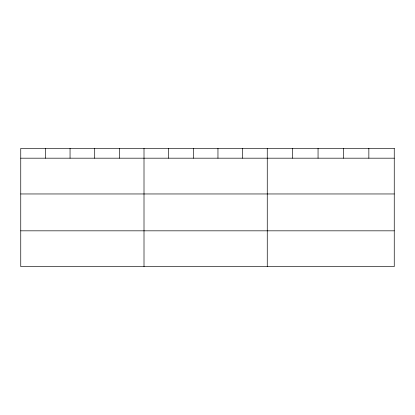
<?xml version="1.0" encoding="UTF-8"?>
<svg xmlns="http://www.w3.org/2000/svg" width="415" height="415" viewBox="0 0 415 415"><rect width="100%" height="100%" fill="white"/><g stroke="black" fill="none" stroke-linecap="round" stroke-linejoin="round"><path stroke-width="0.62" d="M20.75 158.182L394.25 158.182M20.75 193.961L394.25 193.961M20.75 230.828L394.25 230.828M368.852 148.394L368.852 158.182M343.454 148.394L343.454 158.182M318.056 148.394L318.056 158.182M292.658 148.394L292.658 158.182M267.26 148.394L267.26 266.606M242.609 148.394L242.609 158.182M217.958 148.394L217.958 158.182M193.307 148.394L193.307 158.182M168.656 148.394L168.656 158.182M144.005 148.394L144.005 266.606M119.354 148.394L119.354 158.182M94.703 148.394L94.703 158.182M70.052 148.394L70.052 158.182M45.401 148.394L45.401 158.182M394.25 148.394L20.75 148.394L20.75 266.606L394.25 266.606L394.25 148.394"/></g></svg>
